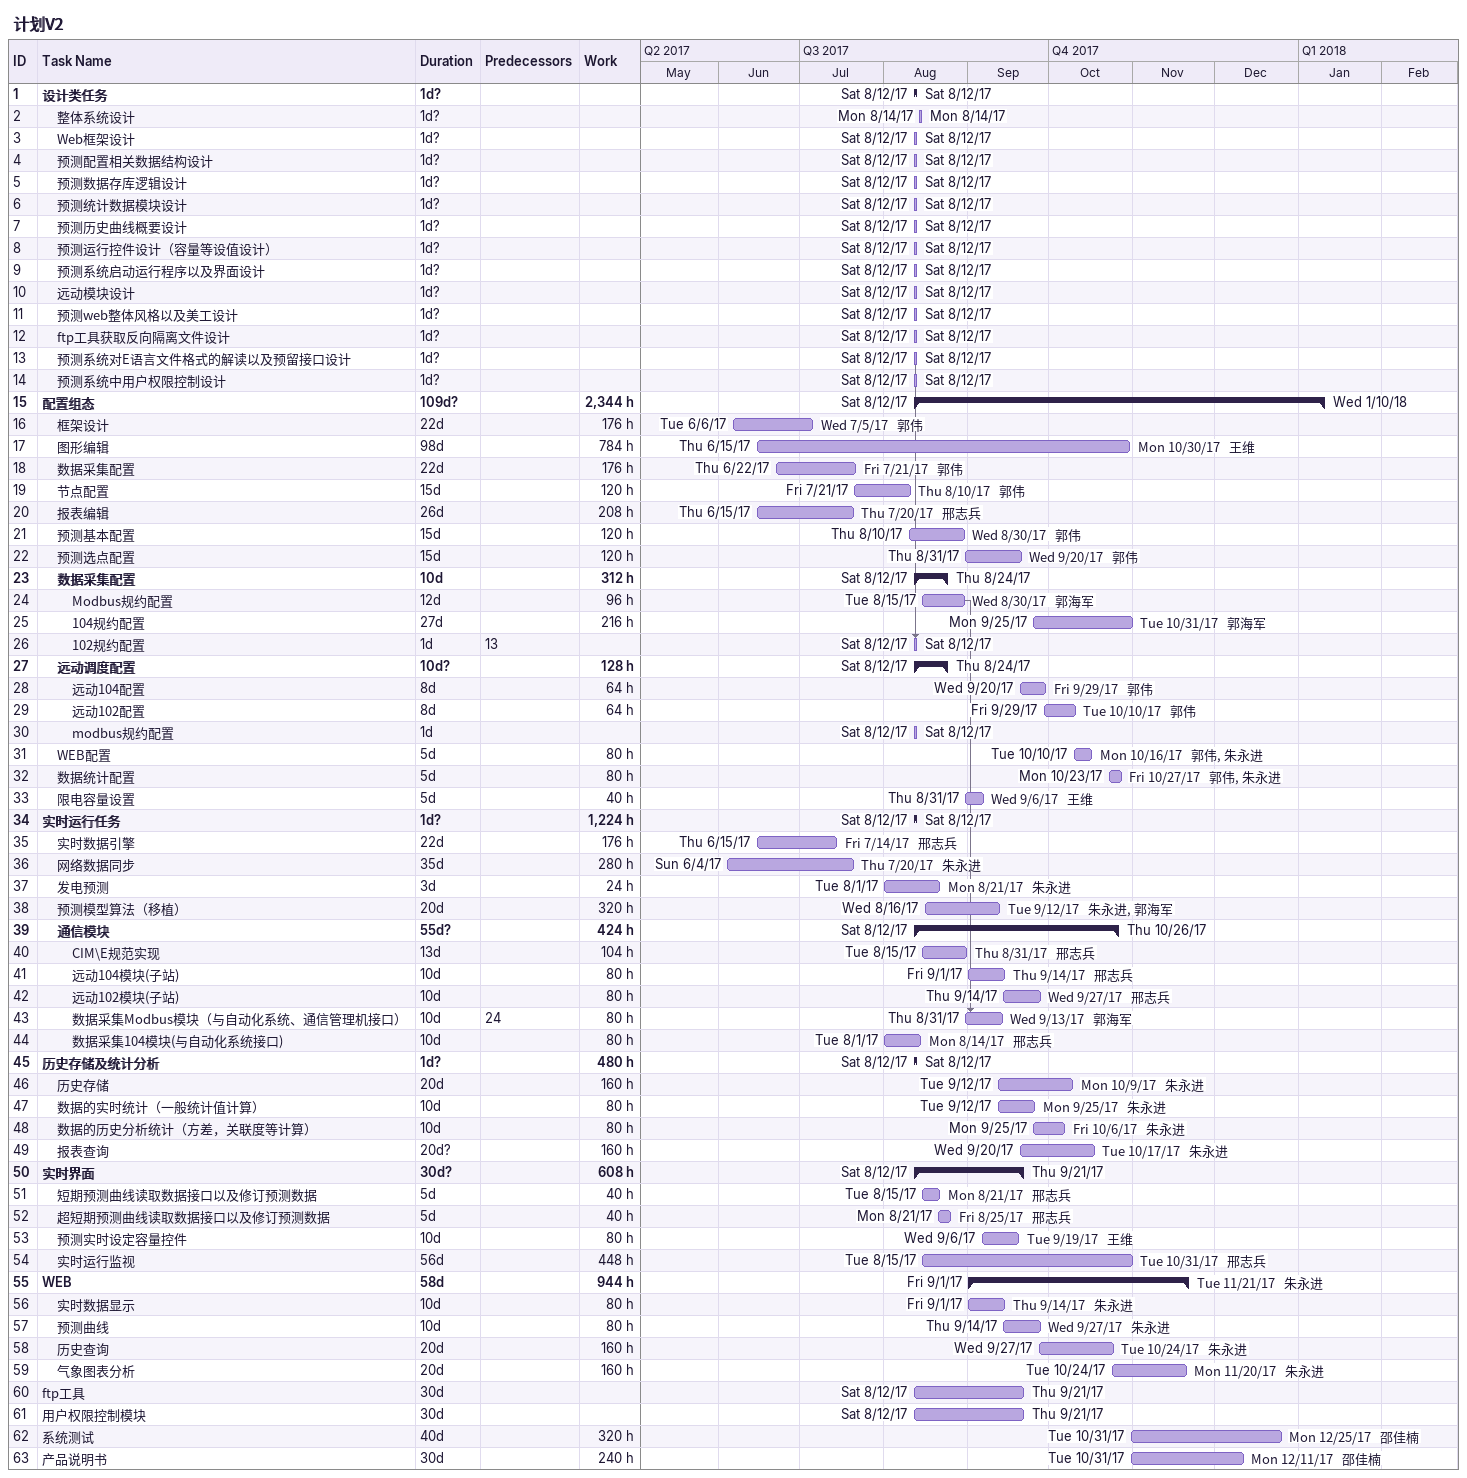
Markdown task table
计划V2

| ID | Level | Task | Duration | Start | Finish | Predecessors | Resources | Work (h) |
|---|---|---|---|---|---|---|---|---|
| 1 | 1 | **设计类任务** | 1d? | 2017-08-12 | 2017-08-12 |  |  |  |
| 2 | 2 | 整体系统设计 | 1d? | 2017-08-14 | 2017-08-14 |  |  |  |
| 3 | 2 | Web框架设计 | 1d? | 2017-08-12 | 2017-08-12 |  |  |  |
| 4 | 2 | 预测配置相关数据结构设计 | 1d? | 2017-08-12 | 2017-08-12 |  |  |  |
| 5 | 2 | 预测数据存库逻辑设计 | 1d? | 2017-08-12 | 2017-08-12 |  |  |  |
| 6 | 2 | 预测统计数据模块设计 | 1d? | 2017-08-12 | 2017-08-12 |  |  |  |
| 7 | 2 | 预测历史曲线概要设计 | 1d? | 2017-08-12 | 2017-08-12 |  |  |  |
| 8 | 2 | 预测运行控件设计（容量等设值设计） | 1d? | 2017-08-12 | 2017-08-12 |  |  |  |
| 9 | 2 | 预测系统启动运行程序以及界面设计 | 1d? | 2017-08-12 | 2017-08-12 |  |  |  |
| 10 | 2 | 远动模块设计 | 1d? | 2017-08-12 | 2017-08-12 |  |  |  |
| 11 | 2 | 预测web整体风格以及美工设计 | 1d? | 2017-08-12 | 2017-08-12 |  |  |  |
| 12 | 2 | ftp工具获取反向隔离文件设计 | 1d? | 2017-08-12 | 2017-08-12 |  |  |  |
| 13 | 2 | 预测系统对E语言文件格式的解读以及预留接口设计 | 1d? | 2017-08-12 | 2017-08-12 |  |  |  |
| 14 | 2 | 预测系统中用户权限控制设计 | 1d? | 2017-08-12 | 2017-08-12 |  |  |  |
| 15 | 1 | **配置组态** | 109d? | 2017-08-12 | 2018-01-10 |  |  | 2344 |
| 16 | 2 | 框架设计 | 22d | 2017-06-06 | 2017-07-05 |  | 郭伟 | 176 |
| 17 | 2 | 图形编辑 | 98d | 2017-06-15 | 2017-10-30 |  | 王维 | 784 |
| 18 | 2 | 数据采集配置 | 22d | 2017-06-22 | 2017-07-21 |  | 郭伟 | 176 |
| 19 | 2 | 节点配置 | 15d | 2017-07-21 | 2017-08-10 |  | 郭伟 | 120 |
| 20 | 2 | 报表编辑 | 26d | 2017-06-15 | 2017-07-20 |  | 邢志兵 | 208 |
| 21 | 2 | 预测基本配置 | 15d | 2017-08-10 | 2017-08-30 |  | 郭伟 | 120 |
| 22 | 2 | 预测选点配置 | 15d | 2017-08-31 | 2017-09-20 |  | 郭伟 | 120 |
| 23 | 2 | **数据采集配置** | 10d | 2017-08-12 | 2017-08-24 |  |  | 312 |
| 24 | 3 | Modbus规约配置 | 12d | 2017-08-15 | 2017-08-30 |  | 郭海军 | 96 |
| 25 | 3 | 104规约配置 | 27d | 2017-09-25 | 2017-10-31 |  | 郭海军 | 216 |
| 26 | 3 | 102规约配置 | 1d | 2017-08-12 | 2017-08-12 | 13 |  |  |
| 27 | 2 | **远动调度配置** | 10d? | 2017-08-12 | 2017-08-24 |  |  | 128 |
| 28 | 3 | 远动104配置 | 8d | 2017-09-20 | 2017-09-29 |  | 郭伟 | 64 |
| 29 | 3 | 远动102配置 | 8d | 2017-09-29 | 2017-10-10 |  | 郭伟 | 64 |
| 30 | 3 | modbus规约配置 | 1d | 2017-08-12 | 2017-08-12 |  |  |  |
| 31 | 2 | WEB配置 | 5d | 2017-10-10 | 2017-10-16 |  | 郭伟, 朱永进 | 80 |
| 32 | 2 | 数据统计配置 | 5d | 2017-10-23 | 2017-10-27 |  | 郭伟, 朱永进 | 80 |
| 33 | 2 | 限电容量设置 | 5d | 2017-08-31 | 2017-09-06 |  | 王维 | 40 |
| 34 | 1 | **实时运行任务** | 1d? | 2017-08-12 | 2017-08-12 |  |  | 1224 |
| 35 | 2 | 实时数据引擎 | 22d | 2017-06-15 | 2017-07-14 |  | 邢志兵 | 176 |
| 36 | 2 | 网络数据同步 | 35d | 2017-06-04 | 2017-07-20 |  | 朱永进 | 280 |
| 37 | 2 | 发电预测 | 3d | 2017-08-01 | 2017-08-21 |  | 朱永进 | 24 |
| 38 | 2 | 预测模型算法（移植） | 20d | 2017-08-16 | 2017-09-12 |  | 朱永进, 郭海军 | 320 |
| 39 | 2 | **通信模块** | 55d? | 2017-08-12 | 2017-10-26 |  |  | 424 |
| 40 | 3 | CIM\E规范实现 | 13d | 2017-08-15 | 2017-08-31 |  | 邢志兵 | 104 |
| 41 | 3 | 远动104模块(子站) | 10d | 2017-09-01 | 2017-09-14 |  | 邢志兵 | 80 |
| 42 | 3 | 远动102模块(子站) | 10d | 2017-09-14 | 2017-09-27 |  | 邢志兵 | 80 |
| 43 | 3 | 数据采集Modbus模块（与自动化系统、通信管理机接口） | 10d | 2017-08-31 | 2017-09-13 | 24 | 郭海军 | 80 |
| 44 | 3 | 数据采集104模块(与自动化系统接口) | 10d | 2017-08-01 | 2017-08-14 |  | 邢志兵 | 80 |
| 45 | 1 | **历史存储及统计分析** | 1d? | 2017-08-12 | 2017-08-12 |  |  | 480 |
| 46 | 2 | 历史存储 | 20d | 2017-09-12 | 2017-10-09 |  | 朱永进 | 160 |
| 47 | 2 | 数据的实时统计（一般统计值计算） | 10d | 2017-09-12 | 2017-09-25 |  | 朱永进 | 80 |
| 48 | 2 | 数据的历史分析统计（方差，关联度等计算） | 10d | 2017-09-25 | 2017-10-06 |  | 朱永进 | 80 |
| 49 | 2 | 报表查询 | 20d? | 2017-09-20 | 2017-10-17 |  | 朱永进 | 160 |
| 50 | 1 | **实时界面** | 30d? | 2017-08-12 | 2017-09-21 |  |  | 608 |
| 51 | 2 | 短期预测曲线读取数据接口以及修订预测数据 | 5d | 2017-08-15 | 2017-08-21 |  | 邢志兵 | 40 |
| 52 | 2 | 超短期预测曲线读取数据接口以及修订预测数据 | 5d | 2017-08-21 | 2017-08-25 |  | 邢志兵 | 40 |
| 53 | 2 | 预测实时设定容量控件 | 10d | 2017-09-06 | 2017-09-19 |  | 王维 | 80 |
| 54 | 2 | 实时运行监视 | 56d | 2017-08-15 | 2017-10-31 |  | 邢志兵 | 448 |
| 55 | 1 | **WEB** | 58d | 2017-09-01 | 2017-11-21 |  | 朱永进 | 944 |
| 56 | 2 | 实时数据显示 | 10d | 2017-09-01 | 2017-09-14 |  | 朱永进 | 80 |
| 57 | 2 | 预测曲线 | 10d | 2017-09-14 | 2017-09-27 |  | 朱永进 | 80 |
| 58 | 2 | 历史查询 | 20d | 2017-09-27 | 2017-10-24 |  | 朱永进 | 160 |
| 59 | 2 | 气象图表分析 | 20d | 2017-10-24 | 2017-11-20 |  | 朱永进 | 160 |
| 60 | 1 | ftp工具 | 30d | 2017-08-12 | 2017-09-21 |  |  |  |
| 61 | 1 | 用户权限控制模块 | 30d | 2017-08-12 | 2017-09-21 |  |  |  |
| 62 | 1 | 系统测试 | 40d | 2017-10-31 | 2017-12-25 |  | 邵佳楠 | 320 |
| 63 | 1 | 产品说明书 | 30d | 2017-10-31 | 2017-12-11 |  | 邵佳楠 | 240 |
